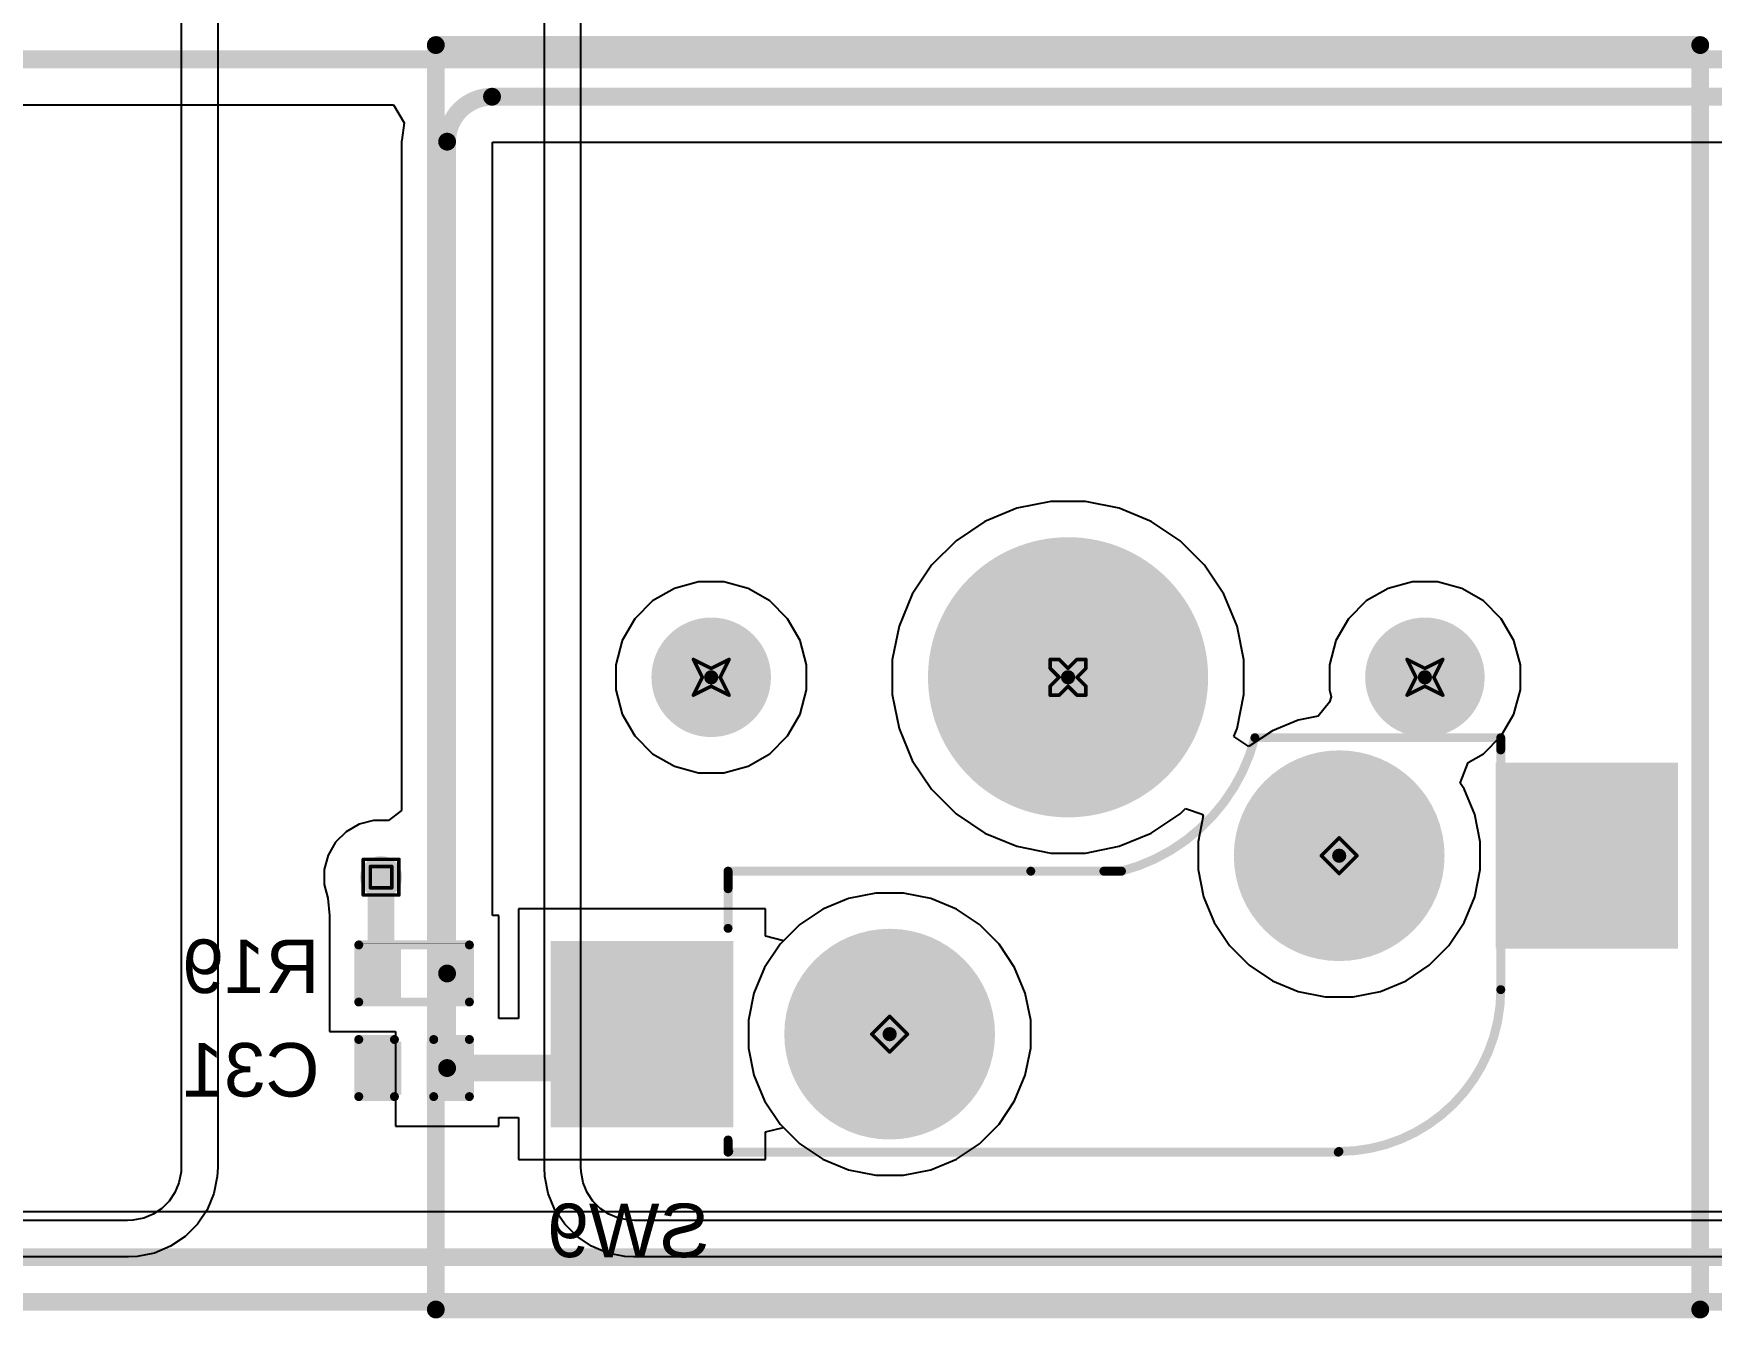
# Model space of a CAD drawing. Header units: inches. Extents: x 0 to 386, y 0 to 148.
# Drawn here: x 84.36 to 108.24, y 31.51 to 49.8 of the extents above; entities that cross this region are included whole.
import ezdxf

# ---------------------------------------------------------------- set-up
doc = ezdxf.new("R2010")
doc.units = ezdxf.units.IN
for name, color, linetype in [('Bottom Layer', 5, 'Continuous'), ('Bottom Overlay', 54, 'Continuous'), ('Bottom Paste', 16, 'Continuous'), ('Bottom Solder', 6, 'Continuous'), ('Drill Drawing', 1, 'Continuous'), ('Pad Holes', 156, 'Continuous'), ('Top Layer', 1, 'Continuous'), ('Top Overlay', 2, 'Continuous'), ('Top Solder', 216, 'Continuous'), ('Via Holes', 16, 'Continuous')]:
    doc.layers.add(name, color=color, linetype=linetype)
doc.styles.add('Arial', font='', dxfattribs={"height": 0.2})
doc.styles.get('Arial').set_extended_font_data('Arial')

# ---------------------------------------------------------------- blocks, each defined once
blk = doc.blocks.new('CPG151101S11_16_B_20')
at = {"layer": 'Bottom Layer'}
for points in [[(5.4750081, 3.8150038), (7.975003099999999, 3.8150038), (7.975003099999999, 1.2649962), (5.4750081, 1.2649962)], [(-7.975003099999999, 1.2750038), (-5.4750081, 1.2750038), (-5.4750081, -1.2750038), (-7.975003099999999, -1.2750038)]]:
    blk.add_hatch(color=5, dxfattribs=at).paths.add_polyline_path(points)
at = {"layer": 'Bottom Paste'}
for points in [[(5.4750081, 3.8150038), (7.975003099999999, 3.8150038), (7.975003099999999, 1.2649962), (5.4750081, 1.2649962)], [(-7.975003099999999, 1.2750038), (-5.4750081, 1.2750038), (-5.4750081, -1.2750038), (-7.975003099999999, -1.2750038)]]:
    blk.add_hatch(color=16, dxfattribs=at).paths.add_polyline_path(points)
at = {"layer": 'Bottom Solder'}
for points in [[(5.4249955, 3.8650164), (8.025015699999999, 3.8650164), (8.025015699999999, 1.2149836), (5.4249955, 1.2149836)], [(-8.025015699999999, 1.3250164), (-5.4249955, 1.3250164), (-5.4249955, -1.3250164), (-8.025015699999999, -1.3250164)]]:
    blk.add_hatch(color=6, dxfattribs=at).paths.add_polyline_path(points)
h = blk.add_hatch(color=6, dxfattribs=at)
edge = h.paths.add_edge_path()
edge.add_arc((3.199892, 2.54), 0.1016, 0, 360)
h = blk.add_hatch(color=6, dxfattribs=at)
edge = h.paths.add_edge_path()
edge.add_arc((-3.199892, 0), 0.1016, 0, 360)
h = blk.add_hatch(color=6, dxfattribs=at)
edge = h.paths.add_edge_path()
edge.add_arc((-4.420108, -2.54), 0.1016, 0, 360)
h = blk.add_hatch(color=6, dxfattribs=at)
edge = h.paths.add_edge_path()
edge.add_arc((0.6598919999999999, -2.54), 0.1016, 0, 360)
h = blk.add_hatch(color=6, dxfattribs=at)
edge = h.paths.add_edge_path()
edge.add_arc((5.739891999999999, -2.54), 0.1016, 0, 360)
at = {"layer": 'Pad Holes'}
h = blk.add_hatch(color=7, dxfattribs=at)
edge = h.paths.add_edge_path()
edge.add_arc((3.199892, 2.54), 1.499997, 0, 360)
h = blk.add_hatch(color=7, dxfattribs=at)
edge = h.paths.add_edge_path()
edge.add_arc((-3.199892, 0), 1.499997, 0, 360)
h = blk.add_hatch(color=7, dxfattribs=at)
edge = h.paths.add_edge_path()
edge.add_arc((0.6598919999999999, -2.54), 1.9939, 0, 360)
h = blk.add_hatch(color=7, dxfattribs=at)
edge = h.paths.add_edge_path()
edge.add_arc((-4.420108, -2.54), 0.8509, 0, 360)
h = blk.add_hatch(color=7, dxfattribs=at)
edge = h.paths.add_edge_path()
edge.add_arc((5.739891999999999, -2.54), 0.8509, 0, 360)
at = {"layer": 'Top Solder'}
h = blk.add_hatch(color=216, dxfattribs=at)
edge = h.paths.add_edge_path()
edge.add_arc((3.199892, 2.54), 0.1016, 0, 360)
h = blk.add_hatch(color=216, dxfattribs=at)
edge = h.paths.add_edge_path()
edge.add_arc((-3.199892, 0), 0.1016, 0, 360)
h = blk.add_hatch(color=216, dxfattribs=at)
edge = h.paths.add_edge_path()
edge.add_arc((-4.420108, -2.54), 0.1016, 0, 360)
h = blk.add_hatch(color=216, dxfattribs=at)
edge = h.paths.add_edge_path()
edge.add_arc((0.6598919999999999, -2.54), 0.1016, 0, 360)
h = blk.add_hatch(color=216, dxfattribs=at)
edge = h.paths.add_edge_path()
edge.add_arc((5.739891999999999, -2.54), 0.1016, 0, 360)
at = {"layer": 'Bottom Overlay', "const_width": 0.127}
for points in [[(-5.499989, 1.9063716, -0.4142135623730951), (-3.1963614, 4.209999199999999)], [(5.499989, 4.2200068, -0.4142135623730951), (5.4899814, 4.209999199999999)], [(-1.99999854, -1.67998394, -0.2716855530014931), (-0.09999726, 0.22001734)]]:
    blk.add_lwpolyline(points, format="xyb", dxfattribs=at)
at = {"layer": 'Bottom Overlay', "const_width": 0.0635}
for points in [[(-3.2281114, 4.209999199999999, 1), (-3.1646114, 4.209999199999999, 1)], [(-3.2181038, 4.2200068, 1), (-3.1546038, 4.2200068, 1)], [(5.4582314, 4.209999199999999, 1), (5.521731399999999, 4.209999199999999, 1)], [(5.468239, 4.2200068, 1), (5.531739, 4.2200068, 1)], [(5.468239, 4.2200068, 1), (5.531739, 4.2200068, 1)], [(5.468239, 4.2200068, 1), (5.531739, 4.2200068, 1)], [(5.468239, 4.046143799999999, 1), (5.531739, 4.046143799999999, 1)], [(-5.531739, 1.9063716, 1), (-5.468239, 1.9063716, 1)], [(-5.531739, 1.9063716, 1), (-5.468239, 1.9063716, 1)], [(5.468239, 1.0338562, 1), (5.531739, 1.0338562, 1)], [(5.468239, 0.4700016, 1), (5.531739, 0.4700016, 1)], [(5.468239, 0.4700016, 1), (5.531739, 0.4700016, 1)], [(5.4682644, 0.4699508, 1), (5.5317644, 0.4699508, 1)], [(5.4682644, 0.4699508, 1), (5.5317644, 0.4699508, 1)], [(-0.1317498, 0.2200148, 1), (-0.0682498, 0.2200148, 1)], [(-0.13174726, 0.22001734, 1), (-0.06824726, 0.22001734, 1)], [(0.1182624, 0.2200148, 1), (0.1817624, 0.2200148, 1)], [(0.1182624, 0.2200148, 1), (0.1817624, 0.2200148, 1)], [(1.1582654, 0.2200148, 1), (1.2217654, 0.2200148, 1)], [(1.1582654, 0.2200148, 1), (1.2217654, 0.2200148, 1)], [(5.4682644, 0.2200148, 1), (5.5317644, 0.2200148, 1)], [(5.4682644, 0.2200148, 1), (5.5317644, 0.2200148, 1)], [(-5.531739, -1.5061438, 1), (-5.468239, -1.5061438, 1)], [(-5.531739, -1.5061438, 1), (-5.468239, -1.5061438, 1)], [(-5.531739, -1.6799814, 1), (-5.468239, -1.6799814, 1)], [(-5.531739, -1.6799814, 1), (-5.468239, -1.6799814, 1)], [(-2.03174854, -1.67998394, 1), (-1.96824854, -1.67998394, 1)], [(-2.031746, -1.6799814, 1), (-1.968246, -1.6799814, 1)]]:
    blk.add_lwpolyline(points, format="xyb", close=True, dxfattribs=at)
at = {"layer": 'Bottom Overlay', "const_width": 0.127}
for points in [[(5.499989, 4.2200068), (-3.1863538, 4.2200068)], [(5.499989, 4.2200068), (5.499989, 4.046143799999999)], [(-5.499989, 1.9063716), (-5.499989, -1.5061438)], [(5.499989, 1.0338562), (5.499989, 0.4700016)], [(5.5000144, 0.4699508), (5.499989, 0.4700016)], [(5.5000144, 0.4699508), (5.5000144, 0.2200148)], [(0.1500124, 0.2200148), (-0.0999998, 0.2200148)], [(1.1900154, 0.2200148), (0.1500124, 0.2200148)], [(5.5000144, 0.2200148), (1.1900154, 0.2200148)], [(-5.499989, -1.5061438), (-5.499989, -1.6799814)], [(-1.999996, -1.6799814), (-5.499989, -1.6799814)]]:
    blk.add_lwpolyline(points, dxfattribs=at)
blk = doc.blocks.new('R___0402_B_54')
at = {"layer": 'Bottom Layer'}
for points in [[(-0.2412999999999999, 0.3174999999999999), (-0.2413000000000001, -0.3175), (-0.6985, -0.3174999999999999), (-0.6985, 0.3175)], [(0.6985, 0.3174999999999999), (0.6985, -0.3175), (0.2412999999999999, -0.3174999999999999), (0.2413000000000001, 0.3175)]]:
    blk.add_hatch(color=5, dxfattribs=at).paths.add_polyline_path(points)
at = {"layer": 'Bottom Paste'}
for points in [[(-0.2412999999999999, 0.3174999999999999), (-0.2413000000000001, -0.3175), (-0.6985, -0.3174999999999999), (-0.6985, 0.3175)], [(0.6985, 0.3174999999999999), (0.6985, -0.3175), (0.2412999999999999, -0.3174999999999999), (0.2413000000000001, 0.3175)]]:
    blk.add_hatch(color=16, dxfattribs=at).paths.add_polyline_path(points)
at = {"layer": 'Bottom Solder'}
for points in [[(-0.1862988399999999, 0.3725011599999999), (-0.18629884, -0.3725011600000001), (-0.75350116, -0.3725011599999999), (-0.75350116, 0.3725011600000001)], [(0.75350116, 0.3725011599999999), (0.75350116, -0.3725011600000001), (0.1862988399999999, -0.3725011599999999), (0.18629884, 0.3725011600000001)]]:
    blk.add_hatch(color=6, dxfattribs=at).paths.add_polyline_path(points)
at = {"layer": 'Bottom Overlay'}
for points, const_width in [([(-0.7874, 0.4064), (0.7874, 0.4064)], 0.127), ([(-0.7874, -0.4064), (-0.7874, 0.4064)], 0.127), ([(-0.8128, 0.4318), (0.8128, 0.4318)], 0.0032258), ([(0.7874, -0.4064), (0.7874, 0.4064)], 0.127), ([(-0.7874, -0.4064), (0.7874, -0.4064)], 0.127)]:
    blk.add_lwpolyline(points, dxfattribs=dict(at, const_width=const_width))
for points, const_width in [([(-0.8191499999999999, 0.4064, 1), (-0.7556499999999999, 0.4064, 1)], 0.0635), ([(-0.8191499999999999, 0.4064, 1), (-0.7556499999999999, 0.4064, 1)], 0.0635), ([(-0.81360518, 0.4318, 1), (-0.8119948199999999, 0.4318, 1)], 0.0016129), ([(0.7556499999999999, 0.4064, 1), (0.8191499999999999, 0.4064, 1)], 0.0635), ([(0.7556499999999999, 0.4064, 1), (0.8191499999999999, 0.4064, 1)], 0.0635), ([(0.8119948199999999, 0.4318, 1), (0.81360518, 0.4318, 1)], 0.0016129), ([(-0.8191499999999999, -0.4064, 1), (-0.7556499999999999, -0.4064, 1)], 0.0635), ([(-0.8191499999999999, -0.4064, 1), (-0.7556499999999999, -0.4064, 1)], 0.0635), ([(0.7556499999999999, -0.4064, 1), (0.8191499999999999, -0.4064, 1)], 0.0635), ([(0.7556499999999999, -0.4064, 1), (0.8191499999999999, -0.4064, 1)], 0.0635)]:
    blk.add_lwpolyline(points, format="xyb", close=True, dxfattribs=dict(at, const_width=const_width))
blk = doc.blocks.new('____0402_B_95')
at = {"layer": 'Bottom Layer'}
for points in [[(-0.2412999999999999, 0.3174999999999999), (-0.2413000000000001, -0.3175), (-0.6985, -0.3174999999999999), (-0.6985, 0.3175)], [(0.6985, 0.3174999999999999), (0.6985, -0.3175), (0.2412999999999999, -0.3174999999999999), (0.2413000000000001, 0.3175)]]:
    blk.add_hatch(color=5, dxfattribs=at).paths.add_polyline_path(points)
at = {"layer": 'Bottom Paste'}
for points in [[(-0.2412999999999999, 0.3174999999999999), (-0.2413000000000001, -0.3175), (-0.6985, -0.3174999999999999), (-0.6985, 0.3175)], [(0.6985, 0.3174999999999999), (0.6985, -0.3175), (0.2412999999999999, -0.3174999999999999), (0.2413000000000001, 0.3175)]]:
    blk.add_hatch(color=16, dxfattribs=at).paths.add_polyline_path(points)
at = {"layer": 'Bottom Solder'}
for points in [[(-0.1813001199999999, 0.3774998799999999), (-0.1813001200000001, -0.3774998800000001), (-0.7584998799999999, -0.3774998799999999), (-0.7584998799999999, 0.3774998800000001)], [(0.7584998799999999, 0.3774998799999999), (0.7584998799999999, -0.3774998800000001), (0.1813001199999999, -0.3774998799999999), (0.1813001200000001, 0.3774998800000001)]]:
    blk.add_hatch(color=6, dxfattribs=at).paths.add_polyline_path(points)
at = {"layer": 'Bottom Overlay', "const_width": 0.127}
for points in [[(-0.7874, 0.4064), (-0.2794, 0.4064)], [(-0.7874, -0.4064), (-0.7874, 0.4064)], [(0.2794, 0.4064), (0.7874, 0.4064)], [(0.7874, -0.4064), (0.7874, 0.4064)], [(-0.7874, -0.4064), (-0.2794, -0.4064)], [(0.2794, -0.4064), (0.7874, -0.4064)]]:
    blk.add_lwpolyline(points, dxfattribs=at)
at = {"layer": 'Bottom Overlay', "const_width": 0.0635}
for points in [[(-0.8191499999999999, 0.4064, 1), (-0.7556499999999999, 0.4064, 1)], [(-0.8191499999999999, 0.4064, 1), (-0.7556499999999999, 0.4064, 1)], [(-0.31115, 0.4064, 1), (-0.24765, 0.4064, 1)], [(0.24765, 0.4064, 1), (0.31115, 0.4064, 1)], [(0.7556499999999999, 0.4064, 1), (0.8191499999999999, 0.4064, 1)], [(0.7556499999999999, 0.4064, 1), (0.8191499999999999, 0.4064, 1)], [(-0.8191499999999999, -0.4064, 1), (-0.7556499999999999, -0.4064, 1)], [(-0.8191499999999999, -0.4064, 1), (-0.7556499999999999, -0.4064, 1)], [(-0.31115, -0.4064, 1), (-0.24765, -0.4064, 1)], [(0.24765, -0.4064, 1), (0.31115, -0.4064, 1)], [(0.7556499999999999, -0.4064, 1), (0.8191499999999999, -0.4064, 1)], [(0.7556499999999999, -0.4064, 1), (0.8191499999999999, -0.4064, 1)]]:
    blk.add_lwpolyline(points, format="xyb", close=True, dxfattribs=at)

msp = doc.modelspace()

# ---------------------------------------------------------------- hatches: boundary and pattern name
at = {"layer": 'Bottom Layer'}
h = msp.add_hatch(color=5, dxfattribs=at)
edge = h.paths.add_edge_path()
edge.add_arc((89.305384, 37.79519492), 0.2999994, 0, 360)
at = {"layer": 'Top Layer'}
h = msp.add_hatch(color=1, dxfattribs=at)
edge = h.paths.add_edge_path()
edge.add_arc((89.305384, 37.79519492), 0.2999994, 0, 360)
at = {"layer": 'Via Holes'}
h = msp.add_hatch(color=7, dxfattribs=at)
edge = h.paths.add_edge_path()
edge.add_arc((89.305384, 37.79519492), 0.1499997, 0, 360)

# ---------------------------------------------------------------- linework, layer by layer
at = {"layer": 'Bottom Layer'}
for p, q in [((63.08899751999999, 48.78856638), (89.482295, 48.78856638)), ((89.482295, 48.78856638), (89.63470008, 48.53456384)), ((89.63470008, 48.53456384), (89.60201028, 48.28626106)), ((89.60201028, 48.28626106), (89.59774307999999, 48.26481076)), ((89.59774307999999, 48.26481076), (89.59774307999999, 38.74590676)), ((90.89262491999999, 37.24909492), (90.89262491999999, 48.25706884)), ((90.89262491999999, 48.25706884), (110.30215684, 48.25706884)), ((98.35511444, 43.04575338), (97.89979911999998, 42.85715584)), ((98.83847644, 43.14189999999999), (98.35511444, 43.04575338)), ((99.33130756, 43.14189999999999), (98.83847644, 43.14189999999999)), ((99.81466956, 43.04575338), (99.33130756, 43.14189999999999)), ((100.26998488, 42.85715584), (99.81466956, 43.04575338)), ((97.89979911999998, 42.85715584), (97.49002346, 42.58335146)), ((100.67976054, 42.58335146), (100.26998488, 42.85715584)), ((97.49002346, 42.58335146), (97.14154054, 42.23486854)), ((101.02824346, 42.23486854), (100.67976054, 42.58335146)), ((97.14154054, 42.23486854), (96.86773615999999, 41.82509287999999)), ((101.30204784, 41.82509287999999), (101.02824346, 42.23486854)), ((93.48037692, 41.9062916), (93.17050961999999, 41.72738924)), ((93.82598963999999, 41.9989), (93.48037692, 41.9062916)), ((94.18379436, 41.9989), (93.82598963999999, 41.9989)), ((94.52940708, 41.9062916), (94.18379436, 41.9989)), ((94.83927437999999, 41.72738924), (94.52940708, 41.9062916)), ((96.86773615999999, 41.82509287999999), (96.67913862, 41.36977756)), ((101.49064538, 41.36977756), (101.30204784, 41.82509287999999)), ((103.64037692, 41.9062916), (103.33050962, 41.72738924)), ((103.98598964, 41.9989), (103.64037692, 41.9062916)), ((104.34379436, 41.9989), (103.98598964, 41.9989)), ((104.68940708, 41.9062916), (104.34379436, 41.9989)), ((104.99927438, 41.72738924), (104.68940708, 41.9062916)), ((93.17050961999999, 41.72738924), (92.91750275999999, 41.47438237999999)), ((95.09228123999999, 41.47438237999999), (94.83927437999999, 41.72738924)), ((103.33050962, 41.72738924), (103.07750276, 41.47438237999999)), ((105.25228124, 41.47438237999999), (104.99927438, 41.72738924)), ((92.91750275999999, 41.47438237999999), (92.7386004, 41.16451508)), ((95.27118359999999, 41.16451508), (95.09228123999999, 41.47438237999999)), ((96.67913862, 41.36977756), (96.58299199999999, 40.88641556)), ((101.586792, 40.88641556), (101.49064538, 41.36977756)), ((103.07750276, 41.47438237999999), (102.8986004, 41.16451508)), ((105.4311836, 41.16451508), (105.25228124, 41.47438237999999)), ((92.7386004, 41.16451508), (92.64599199999999, 40.81890236)), ((95.36379199999999, 40.81890236), (95.27118359999999, 41.16451508)), ((102.8986004, 41.16451508), (102.805992, 40.81890236)), ((105.523792, 40.81890236), (105.4311836, 41.16451508)), ((96.58299199999999, 40.88641556), (96.58299199999999, 40.39358444)), ((101.586792, 40.39358444), (101.586792, 40.88641556)), ((92.64599199999999, 40.81890236), (92.64599199999999, 40.46109764)), ((95.36379199999999, 40.46109764), (95.36379199999999, 40.81890236)), ((102.805992, 40.81890236), (102.805992, 40.46109764)), ((105.523792, 40.46109764), (105.523792, 40.81890236)), ((92.64599199999999, 40.46109764), (92.7386004, 40.11548491999999)), ((95.27118359999999, 40.11548491999999), (95.36379199999999, 40.46109764)), ((96.58299199999999, 40.39358444), (96.67913862, 39.91022244)), ((101.49064538, 39.91022244), (101.586792, 40.39358444)), ((102.805992, 40.46109764), (102.83254516, 40.36199954)), ((105.4311836, 40.11548491999999), (105.523792, 40.46109764)), ((102.80713246, 40.2866225), (102.64317292, 40.08736204)), ((102.83254516, 40.36199954), (102.80713246, 40.2866225)), ((92.7386004, 40.11548491999999), (92.91750275999999, 39.80561762)), ((95.09228123999999, 39.80561762), (95.27118359999999, 40.11548491999999)), ((96.67913862, 39.91022244), (96.86773615999999, 39.45490712)), ((101.44446564, 39.79873676), (101.49064538, 39.91022244)), ((102.3589647, 40.03082926), (101.99353236, 39.87946304)), ((102.64317292, 40.08736204), (102.3589647, 40.03082926)), ((105.25228124, 39.80561762), (105.4311836, 40.11548491999999)), ((92.91750275999999, 39.80561762), (93.17050961999999, 39.55261075999999)), ((94.83927437999999, 39.55261075999999), (95.09228123999999, 39.80561762)), ((101.65979922, 39.65485846), (101.44446564, 39.79873676)), ((101.66465316, 39.6597124), (101.65979922, 39.65485846)), ((101.99353236, 39.87946304), (101.66465316, 39.6597124)), ((104.99927438, 39.55261075999999), (105.25228124, 39.80561762)), ((93.17050961999999, 39.55261075999999), (93.48037692, 39.3737084)), ((94.52940708, 39.3737084), (94.83927437999999, 39.55261075999999)), ((96.86773615999999, 39.45490712), (97.14154054, 39.04513145999999)), ((104.66859178, 39.1342753), (104.7793815, 39.42565648)), ((104.7793815, 39.42565648), (104.99927438, 39.55261075999999)), ((93.48037692, 39.3737084), (93.82598963999999, 39.2811)), ((93.82598963999999, 39.2811), (94.18379436, 39.2811)), ((94.18379436, 39.2811), (94.52940708, 39.3737084)), ((97.14154054, 39.04513145999999), (97.49002346, 38.69664854)), ((104.72413904, 39.05114364), (104.66859178, 39.1342753)), ((104.87550526, 38.6857113), (104.72413904, 39.05114364)), ((89.59774307999999, 38.74590676), (89.41175666, 38.60319431999999)), ((97.49002346, 38.69664854), (97.89979911999998, 38.42284416)), ((100.26998488, 38.42284416), (100.67976054, 38.69664854)), ((100.67976054, 38.69664854), (100.75713656, 38.77402455999999)), ((100.75713656, 38.77402455999999), (100.99449448, 38.68951368)), ((88.99350756, 38.54812966), (88.80926104, 38.44175446)), ((89.1990088, 38.60319431999999), (88.99350756, 38.54812966)), ((89.41175666, 38.60319431999999), (89.1990088, 38.60319431999999)), ((101.01032376, 38.66799988), (100.936679, 38.29776948)), ((100.99449448, 38.68951368), (101.01032376, 38.66799988)), ((104.952673, 38.29776948), (104.87550526, 38.6857113)), ((88.65882445999999, 38.29131787999999), (88.55244925999999, 38.10707136)), ((88.80926104, 38.44175446), (88.65882445999999, 38.29131787999999)), ((97.89979911999998, 38.42284416), (98.35511444, 38.23424661999999)), ((98.35511444, 38.23424661999999), (98.83847644, 38.1381)), ((99.33130756, 38.1381), (99.81466956, 38.23424661999999)), ((99.81466956, 38.23424661999999), (100.26998488, 38.42284416)), ((100.936679, 38.29776948), (100.936679, 37.90223052)), ((104.952673, 37.90223052), (104.952673, 38.29776948)), ((88.55244925999999, 38.10707136), (88.49738459999999, 37.90157012)), ((98.83847644, 38.1381), (99.33130756, 38.1381)), ((88.49738459999999, 37.90157012), (88.49738459999999, 37.68881972)), ((100.936679, 37.90223052), (101.01384674, 37.51428869999999)), ((104.87550526, 37.51428869999999), (104.952673, 37.90223052)), ((88.49738459999999, 37.68881972), (88.54930981999999, 37.49503042)), ((96.34712252, 37.567997), (95.95918069999999, 37.49082926)), ((96.74266148, 37.567997), (96.34712252, 37.567997)), ((97.13060329999999, 37.49082926), (96.74266148, 37.567997)), ((101.01384674, 37.51428869999999), (101.16521296, 37.14885636)), ((104.72413904, 37.14885636), (104.87550526, 37.51428869999999)), ((88.54930981999999, 37.49503042), (88.56878146, 37.24909492)), ((94.7777759, 37.3430038), (91.26178089999999, 37.3430038)), ((91.26178089999999, 37.3430038), (91.26178089999999, 35.78192233999999)), ((94.7777759, 36.9525169), (94.7777759, 37.3430038)), ((95.59374835999999, 37.33946304), (95.26486915999999, 37.1197124)), ((95.95918069999999, 37.49082926), (95.59374835999999, 37.33946304)), ((97.49603563999999, 37.33946304), (97.13060329999999, 37.49082926)), ((97.82491484, 37.1197124), (97.49603563999999, 37.33946304)), ((88.56878146, 37.24909492), (88.56877892, 37.24909238)), ((88.56877892, 37.24909238), (88.568784, 37.24908984)), ((88.568784, 37.24908984), (88.568784, 35.59809492)), ((90.98178399999999, 37.24909492), (90.89262491999999, 37.24909492)), ((90.98178399999999, 35.78192233999999), (90.98178399999999, 37.24909492)), ((95.26486915999999, 37.1197124), (95.0317759, 36.88661914)), ((98.10460439999999, 36.84002284), (97.82491484, 37.1197124)), ((101.16521296, 37.14885636), (101.3849636, 36.81997716)), ((104.5043884, 36.81997716), (104.72413904, 37.14885636)), ((95.0317759, 36.88661914), (94.7777759, 36.9525169)), ((98.32435504, 36.51114363999999), (98.10460439999999, 36.84002284)), ((101.3849636, 36.81997716), (101.66465316, 36.5402876)), ((104.22469884, 36.5402876), (104.5043884, 36.81997716)), ((98.47572126, 36.14571129999999), (98.32435504, 36.51114363999999)), ((101.66465316, 36.5402876), (101.99353236, 36.32053696)), ((101.99353236, 36.32053696), (102.3589647, 36.16917074)), ((103.5303873, 36.16917074), (103.89581964, 36.32053696)), ((103.89581964, 36.32053696), (104.22469884, 36.5402876)), ((98.552889, 35.75776948), (98.47572126, 36.14571129999999)), ((102.3589647, 36.16917074), (102.74690652, 36.092003)), ((102.74690652, 36.092003), (103.14244548, 36.092003)), ((103.14244548, 36.092003), (103.5303873, 36.16917074)), ((88.568784, 35.59809492), (89.508584, 35.59809492)), ((89.508584, 35.59809492), (89.508584, 34.25189492)), ((91.26178089999999, 35.78192233999999), (90.98178399999999, 35.78192233999999)), ((98.552889, 35.36223052), (98.552889, 35.75776948)), ((98.47572126, 34.9742887), (98.552889, 35.36223052)), ((98.32435504, 34.60885636), (98.47572126, 34.9742887)), ((98.10460439999999, 34.27997715999999), (98.32435504, 34.60885636)), ((89.508584, 34.25189492), (90.98178399999999, 34.25189492)), ((90.98178399999999, 34.25189492), (90.98178399999999, 34.3728675)), ((90.98178399999999, 34.3728675), (91.26178089999999, 34.3728675)), ((91.26178089999999, 34.3728675), (91.26178089999999, 33.7769962)), ((94.7777759, 34.1674831), (95.0317759, 34.23338086)), ((94.7777759, 33.7769962), (94.7777759, 34.1674831)), ((95.0317759, 34.23338086), (95.26486915999999, 34.0002876)), ((97.82491484, 34.0002876), (98.10460439999999, 34.27997715999999)), ((95.26486915999999, 34.0002876), (95.59374835999999, 33.78053696)), ((97.49603563999999, 33.78053696), (97.82491484, 34.0002876)), ((91.26178089999999, 33.7769962), (94.7777759, 33.7769962)), ((95.59374835999999, 33.78053696), (95.95918069999999, 33.62917074)), ((97.13060329999999, 33.62917074), (97.49603563999999, 33.78053696)), ((95.95918069999999, 33.62917074), (96.34712252, 33.552003)), ((96.34712252, 33.552003), (96.74266148, 33.552003)), ((96.74266148, 33.552003), (97.13060329999999, 33.62917074)), ((112.50955908, 33.03244092), (22.987, 33.03244092))]:
    msp.add_line(p, q, dxfattribs=at)
for points, const_width in [([(63.0758073, 49.4360073), (110.06348066, 49.4360073)], 0.254), ([(90.884883, 48.90450976), (110.30215684, 48.90450976)], 0.254), ([(90.245184, 36.42359492), (90.245184, 48.26481076)], 0.254), ([(89.305384, 36.47638882), (89.305384, 37.79519492)], 0.3809999999999999), ([(90.245184, 35.07739492), (90.245184, 36.42359492)], 0.254), ([(90.245184, 35.07739492), (92.53717332, 35.07739492)], 0.3809999999999999), ([(22.987, 32.385), (112.58074512, 32.385)], 0.254), ([(43.18, 31.75), (113.18420848, 31.75)], 0.254)]:
    msp.add_lwpolyline(points, dxfattribs=dict(at, const_width=const_width))
at = {"layer": 'Bottom Layer', "const_width": 0.254}
msp.add_lwpolyline([(90.245184, 48.26481076, -0.4142135623730951), (90.884883, 48.90450976)], format="xyb", dxfattribs=at)
at = {"layer": 'Bottom Layer'}
for points, const_width in [([(90.821383, 48.90450976, 1), (90.94838299999999, 48.90450976, 1)], 0.127), ([(90.821383, 48.90450976, 1), (90.94838299999999, 48.90450976, 1)], 0.127), ([(90.181684, 48.26481076, 1), (90.308684, 48.26481076, 1)], 0.127), ([(90.181684, 48.26481076, 1), (90.308684, 48.26481076, 1)], 0.127), ([(89.210134, 37.79519492, 1), (89.400634, 37.79519492, 1)], 0.1905), ([(89.210134, 36.47638882, 1), (89.400634, 36.47638882, 1)], 0.1905), ([(90.181684, 36.42359492, 1), (90.308684, 36.42359492, 1)], 0.127), ([(90.181684, 36.42359492, 1), (90.308684, 36.42359492, 1)], 0.127), ([(90.14993399999999, 35.07739492, 1), (90.34043399999999, 35.07739492, 1)], 0.1905), ([(90.181684, 35.07739492, 1), (90.308684, 35.07739492, 1)], 0.127), ([(92.44192331999999, 35.07739492, 1), (92.63242332, 35.07739492, 1)], 0.1905)]:
    msp.add_lwpolyline(points, format="xyb", close=True, dxfattribs=dict(at, const_width=const_width))
at = {"layer": 'Drill Drawing', "const_width": 0.0508}
for points in [[(93.750892, 40.894), (94.004892, 40.767)], [(93.750892, 40.894), (93.877892, 40.64)], [(94.004892, 40.767), (94.258892, 40.894)], [(94.131892, 40.64), (94.258892, 40.894)], [(98.83089199999999, 40.767), (98.83089199999999, 40.894)], [(98.83089199999999, 40.894), (98.957892, 40.894)], [(98.957892, 40.894), (99.084892, 40.767)], [(99.084892, 40.767), (99.21189199999999, 40.894)], [(99.21189199999999, 40.894), (99.33889199999999, 40.894)], [(99.33889199999999, 40.767), (99.33889199999999, 40.894)], [(103.910892, 40.894), (104.164892, 40.767)], [(103.910892, 40.894), (104.037892, 40.64)], [(104.164892, 40.767), (104.418892, 40.894)], [(104.291892, 40.64), (104.418892, 40.894)], [(93.750892, 40.386), (93.877892, 40.64)], [(94.131892, 40.64), (94.258892, 40.386)], [(98.83089199999999, 40.767), (98.957892, 40.64)], [(98.83089199999999, 40.513), (98.957892, 40.64)], [(99.21189199999999, 40.64), (99.33889199999999, 40.767)], [(99.21189199999999, 40.64), (99.33889199999999, 40.513)], [(103.910892, 40.386), (104.037892, 40.64)], [(104.291892, 40.64), (104.418892, 40.386)], [(93.750892, 40.386), (94.004892, 40.513)], [(94.004892, 40.513), (94.258892, 40.386)], [(98.83089199999999, 40.386), (98.83089199999999, 40.513)], [(98.83089199999999, 40.386), (98.957892, 40.386)], [(98.957892, 40.386), (99.084892, 40.513)], [(99.084892, 40.513), (99.21189199999999, 40.386)], [(99.21189199999999, 40.386), (99.33889199999999, 40.386)], [(99.33889199999999, 40.386), (99.33889199999999, 40.513)], [(103.910892, 40.386), (104.164892, 40.513)], [(104.164892, 40.513), (104.418892, 40.386)], [(102.690676, 38.09999999999999), (102.944676, 38.354)], [(102.944676, 38.354), (103.198676, 38.09999999999999)], [(89.051384, 38.04919492), (89.559384, 38.04919492)], [(89.051384, 37.54119492), (89.051384, 38.04919492)], [(89.559384, 37.54119492), (89.559384, 38.04919492)], [(102.690676, 38.09999999999999), (102.944676, 37.846)], [(102.944676, 37.846), (103.198676, 38.09999999999999)], [(89.15298399999999, 37.94759492), (89.45778399999999, 37.94759492)], [(89.15298399999999, 37.64279492), (89.15298399999999, 37.94759492)], [(89.45778399999999, 37.64279492), (89.45778399999999, 37.94759492)], [(89.051384, 37.54119492), (89.559384, 37.54119492)], [(89.15298399999999, 37.64279492), (89.45778399999999, 37.64279492)], [(96.29089199999999, 35.56), (96.54489199999999, 35.81399999999999)], [(96.54489199999999, 35.81399999999999), (96.798892, 35.56)], [(96.29089199999999, 35.56), (96.54489199999999, 35.306)], [(96.54489199999999, 35.306), (96.798892, 35.56)]]:
    msp.add_lwpolyline(points, dxfattribs=at)
at = {"layer": 'Drill Drawing', "const_width": 0.0254}
for points in [[(93.738192, 40.894, 1), (93.76359199999999, 40.894, 1)], [(93.738192, 40.894, 1), (93.76359199999999, 40.894, 1)], [(94.246192, 40.894, 1), (94.271592, 40.894, 1)], [(94.246192, 40.894, 1), (94.271592, 40.894, 1)], [(98.818192, 40.894, 1), (98.843592, 40.894, 1)], [(98.818192, 40.894, 1), (98.843592, 40.894, 1)], [(98.94519199999999, 40.894, 1), (98.970592, 40.894, 1)], [(98.94519199999999, 40.894, 1), (98.970592, 40.894, 1)], [(99.199192, 40.894, 1), (99.224592, 40.894, 1)], [(99.199192, 40.894, 1), (99.224592, 40.894, 1)], [(99.326192, 40.894, 1), (99.351592, 40.894, 1)], [(99.326192, 40.894, 1), (99.351592, 40.894, 1)], [(103.898192, 40.894, 1), (103.923592, 40.894, 1)], [(103.898192, 40.894, 1), (103.923592, 40.894, 1)], [(104.406192, 40.894, 1), (104.431592, 40.894, 1)], [(104.406192, 40.894, 1), (104.431592, 40.894, 1)], [(93.865192, 40.64, 1), (93.890592, 40.64, 1)], [(93.865192, 40.64, 1), (93.890592, 40.64, 1)], [(93.992192, 40.767, 1), (94.017592, 40.767, 1)], [(93.992192, 40.767, 1), (94.017592, 40.767, 1)], [(94.119192, 40.64, 1), (94.14459199999999, 40.64, 1)], [(94.119192, 40.64, 1), (94.14459199999999, 40.64, 1)], [(98.818192, 40.767, 1), (98.843592, 40.767, 1)], [(98.818192, 40.767, 1), (98.843592, 40.767, 1)], [(98.94519199999999, 40.64, 1), (98.970592, 40.64, 1)], [(98.94519199999999, 40.64, 1), (98.970592, 40.64, 1)], [(99.07219199999999, 40.767, 1), (99.09759199999999, 40.767, 1)], [(99.07219199999999, 40.767, 1), (99.09759199999999, 40.767, 1)], [(99.199192, 40.64, 1), (99.224592, 40.64, 1)], [(99.199192, 40.64, 1), (99.224592, 40.64, 1)], [(99.326192, 40.767, 1), (99.351592, 40.767, 1)], [(99.326192, 40.767, 1), (99.351592, 40.767, 1)], [(104.025192, 40.64, 1), (104.050592, 40.64, 1)], [(104.025192, 40.64, 1), (104.050592, 40.64, 1)], [(104.152192, 40.767, 1), (104.177592, 40.767, 1)], [(104.152192, 40.767, 1), (104.177592, 40.767, 1)], [(104.279192, 40.64, 1), (104.304592, 40.64, 1)], [(104.279192, 40.64, 1), (104.304592, 40.64, 1)], [(93.738192, 40.386, 1), (93.76359199999999, 40.386, 1)], [(93.738192, 40.386, 1), (93.76359199999999, 40.386, 1)], [(93.992192, 40.513, 1), (94.017592, 40.513, 1)], [(93.992192, 40.513, 1), (94.017592, 40.513, 1)], [(94.246192, 40.386, 1), (94.271592, 40.386, 1)], [(94.246192, 40.386, 1), (94.271592, 40.386, 1)], [(98.818192, 40.513, 1), (98.843592, 40.513, 1)], [(98.818192, 40.513, 1), (98.843592, 40.513, 1)], [(98.818192, 40.386, 1), (98.843592, 40.386, 1)], [(98.818192, 40.386, 1), (98.843592, 40.386, 1)], [(98.94519199999999, 40.386, 1), (98.970592, 40.386, 1)], [(98.94519199999999, 40.386, 1), (98.970592, 40.386, 1)], [(99.07219199999999, 40.513, 1), (99.09759199999999, 40.513, 1)], [(99.07219199999999, 40.513, 1), (99.09759199999999, 40.513, 1)], [(99.199192, 40.386, 1), (99.224592, 40.386, 1)], [(99.199192, 40.386, 1), (99.224592, 40.386, 1)], [(99.326192, 40.513, 1), (99.351592, 40.513, 1)], [(99.326192, 40.513, 1), (99.351592, 40.513, 1)], [(99.326192, 40.386, 1), (99.351592, 40.386, 1)], [(99.326192, 40.386, 1), (99.351592, 40.386, 1)], [(103.898192, 40.386, 1), (103.923592, 40.386, 1)], [(103.898192, 40.386, 1), (103.923592, 40.386, 1)], [(104.152192, 40.513, 1), (104.177592, 40.513, 1)], [(104.152192, 40.513, 1), (104.177592, 40.513, 1)], [(104.406192, 40.386, 1), (104.431592, 40.386, 1)], [(104.406192, 40.386, 1), (104.431592, 40.386, 1)], [(102.931976, 38.354, 1), (102.957376, 38.354, 1)], [(102.931976, 38.354, 1), (102.957376, 38.354, 1)], [(89.03868399999999, 38.04919492, 1), (89.064084, 38.04919492, 1)], [(89.03868399999999, 38.04919492, 1), (89.064084, 38.04919492, 1)], [(89.54668399999998, 38.04919492, 1), (89.572084, 38.04919492, 1)], [(89.54668399999998, 38.04919492, 1), (89.572084, 38.04919492, 1)], [(102.677976, 38.09999999999999, 1), (102.703376, 38.09999999999999, 1)], [(102.677976, 38.09999999999999, 1), (102.703376, 38.09999999999999, 1)], [(103.185976, 38.09999999999999, 1), (103.211376, 38.09999999999999, 1)], [(103.185976, 38.09999999999999, 1), (103.211376, 38.09999999999999, 1)], [(89.140284, 37.94759492, 1), (89.165684, 37.94759492, 1)], [(89.140284, 37.94759492, 1), (89.165684, 37.94759492, 1)], [(89.445084, 37.94759492, 1), (89.470484, 37.94759492, 1)], [(89.445084, 37.94759492, 1), (89.470484, 37.94759492, 1)], [(102.931976, 37.846, 1), (102.957376, 37.846, 1)], [(102.931976, 37.846, 1), (102.957376, 37.846, 1)], [(89.03868399999999, 37.54119492, 1), (89.064084, 37.54119492, 1)], [(89.03868399999999, 37.54119492, 1), (89.064084, 37.54119492, 1)], [(89.140284, 37.64279492, 1), (89.165684, 37.64279492, 1)], [(89.140284, 37.64279492, 1), (89.165684, 37.64279492, 1)], [(89.445084, 37.64279492, 1), (89.470484, 37.64279492, 1)], [(89.445084, 37.64279492, 1), (89.470484, 37.64279492, 1)], [(89.54668399999998, 37.54119492, 1), (89.572084, 37.54119492, 1)], [(89.54668399999998, 37.54119492, 1), (89.572084, 37.54119492, 1)], [(96.532192, 35.81399999999999, 1), (96.557592, 35.81399999999999, 1)], [(96.532192, 35.81399999999999, 1), (96.557592, 35.81399999999999, 1)], [(96.27819199999999, 35.56, 1), (96.303592, 35.56, 1)], [(96.27819199999999, 35.56, 1), (96.303592, 35.56, 1)], [(96.786192, 35.56, 1), (96.81159199999999, 35.56, 1)], [(96.786192, 35.56, 1), (96.81159199999999, 35.56, 1)], [(96.532192, 35.306, 1), (96.557592, 35.306, 1)], [(96.532192, 35.306, 1), (96.557592, 35.306, 1)]]:
    msp.add_lwpolyline(points, format="xyb", close=True, dxfattribs=at)
at = {"layer": 'Top Layer'}
for p, q in [((86.46183622, 58.08979491999999), (86.46183622, 33.67237867999999)), ((86.97978794, 58.08979491999999), (86.97978794, 33.65967868)), ((91.63098006, 33.65967868), (91.63097751999999, 58.08979491999999)), ((92.14893178, 33.67241678), (92.14892923999999, 58.08979491999999)), ((98.35511444, 43.04575338), (97.89979911999998, 42.85715584)), ((98.83847644, 43.14189999999999), (98.35511444, 43.04575338)), ((99.33130756, 43.14189999999999), (98.83847644, 43.14189999999999)), ((99.81466956, 43.04575338), (99.33130756, 43.14189999999999)), ((100.26998488, 42.85715584), (99.81466956, 43.04575338)), ((97.89979911999998, 42.85715584), (97.49002346, 42.58335146)), ((100.67976054, 42.58335146), (100.26998488, 42.85715584)), ((97.49002346, 42.58335146), (97.14154054, 42.23486854)), ((101.02824346, 42.23486854), (100.67976054, 42.58335146)), ((97.14154054, 42.23486854), (96.86773615999999, 41.82509287999999)), ((101.30204784, 41.82509287999999), (101.02824346, 42.23486854)), ((93.48037692, 41.9062916), (93.17050961999999, 41.72738924)), ((93.82598963999999, 41.9989), (93.48037692, 41.9062916)), ((94.18379436, 41.9989), (93.82598963999999, 41.9989)), ((94.52940708, 41.9062916), (94.18379436, 41.9989)), ((94.83927437999999, 41.72738924), (94.52940708, 41.9062916)), ((96.86773615999999, 41.82509287999999), (96.67913862, 41.36977756)), ((101.49064538, 41.36977756), (101.30204784, 41.82509287999999)), ((103.64037692, 41.9062916), (103.33050962, 41.72738924)), ((103.98598964, 41.9989), (103.64037692, 41.9062916)), ((104.34379436, 41.9989), (103.98598964, 41.9989)), ((104.68940708, 41.9062916), (104.34379436, 41.9989)), ((104.99927438, 41.72738924), (104.68940708, 41.9062916)), ((93.17050961999999, 41.72738924), (92.91750275999999, 41.47438237999999)), ((95.09228123999999, 41.47438237999999), (94.83927437999999, 41.72738924)), ((103.33050962, 41.72738924), (103.07750276, 41.47438237999999)), ((105.25228124, 41.47438237999999), (104.99927438, 41.72738924)), ((92.91750275999999, 41.47438237999999), (92.7386004, 41.16451508)), ((95.27118359999999, 41.16451508), (95.09228123999999, 41.47438237999999)), ((96.67913862, 41.36977756), (96.58299199999999, 40.88641556)), ((101.586792, 40.88641556), (101.49064538, 41.36977756)), ((103.07750276, 41.47438237999999), (102.8986004, 41.16451508)), ((105.4311836, 41.16451508), (105.25228124, 41.47438237999999)), ((92.7386004, 41.16451508), (92.64599199999999, 40.81890236)), ((95.36379199999999, 40.81890236), (95.27118359999999, 41.16451508)), ((102.8986004, 41.16451508), (102.805992, 40.81890236)), ((105.523792, 40.81890236), (105.4311836, 41.16451508)), ((96.58299199999999, 40.88641556), (96.58299199999999, 40.39358444)), ((101.586792, 40.39358444), (101.586792, 40.88641556)), ((92.64599199999999, 40.81890236), (92.64599199999999, 40.46109764)), ((95.36379199999999, 40.46109764), (95.36379199999999, 40.81890236)), ((102.805992, 40.81890236), (102.805992, 40.46109764)), ((105.523792, 40.46109764), (105.523792, 40.81890236)), ((92.64599199999999, 40.46109764), (92.7386004, 40.11548491999999)), ((95.27118359999999, 40.11548491999999), (95.36379199999999, 40.46109764)), ((96.58299199999999, 40.39358444), (96.67913862, 39.91022244)), ((101.49064538, 39.91022244), (101.586792, 40.39358444)), ((102.805992, 40.46109764), (102.83254516, 40.36199954)), ((105.4311836, 40.11548491999999), (105.523792, 40.46109764)), ((102.80713246, 40.2866225), (102.64317292, 40.08736204)), ((102.83254516, 40.36199954), (102.80713246, 40.2866225)), ((92.7386004, 40.11548491999999), (92.91750275999999, 39.80561762)), ((95.09228123999999, 39.80561762), (95.27118359999999, 40.11548491999999)), ((96.67913862, 39.91022244), (96.86773615999999, 39.45490712)), ((101.44446564, 39.79873676), (101.49064538, 39.91022244)), ((102.3589647, 40.03082926), (101.99353236, 39.87946304)), ((102.64317292, 40.08736204), (102.3589647, 40.03082926)), ((105.25228124, 39.80561762), (105.4311836, 40.11548491999999)), ((92.91750275999999, 39.80561762), (93.17050961999999, 39.55261075999999)), ((94.83927437999999, 39.55261075999999), (95.09228123999999, 39.80561762)), ((101.65979922, 39.65485846), (101.44446564, 39.79873676)), ((101.66465316, 39.6597124), (101.65979922, 39.65485846)), ((101.99353236, 39.87946304), (101.66465316, 39.6597124)), ((104.99927438, 39.55261075999999), (105.25228124, 39.80561762)), ((93.17050961999999, 39.55261075999999), (93.48037692, 39.3737084)), ((94.52940708, 39.3737084), (94.83927437999999, 39.55261075999999)), ((96.86773615999999, 39.45490712), (97.14154054, 39.04513145999999)), ((104.66859178, 39.1342753), (104.7793815, 39.42565648)), ((104.7793815, 39.42565648), (104.99927438, 39.55261075999999)), ((93.48037692, 39.3737084), (93.82598963999999, 39.2811)), ((93.82598963999999, 39.2811), (94.18379436, 39.2811)), ((94.18379436, 39.2811), (94.52940708, 39.3737084)), ((97.14154054, 39.04513145999999), (97.49002346, 38.69664854)), ((104.72413904, 39.05114364), (104.66859178, 39.1342753)), ((104.87550526, 38.6857113), (104.72413904, 39.05114364)), ((97.49002346, 38.69664854), (97.89979911999998, 38.42284416)), ((100.26998488, 38.42284416), (100.67976054, 38.69664854)), ((100.67976054, 38.69664854), (100.75713656, 38.77402455999999)), ((100.75713656, 38.77402455999999), (100.99449448, 38.68951368)), ((101.01032376, 38.66799988), (100.936679, 38.29776948)), ((100.99449448, 38.68951368), (101.01032376, 38.66799988)), ((104.952673, 38.29776948), (104.87550526, 38.6857113)), ((97.89979911999998, 38.42284416), (98.35511444, 38.23424661999999)), ((98.35511444, 38.23424661999999), (98.83847644, 38.1381)), ((99.33130756, 38.1381), (99.81466956, 38.23424661999999)), ((99.81466956, 38.23424661999999), (100.26998488, 38.42284416)), ((100.936679, 38.29776948), (100.936679, 37.90223052)), ((104.952673, 37.90223052), (104.952673, 38.29776948)), ((98.83847644, 38.1381), (99.33130756, 38.1381)), ((100.936679, 37.90223052), (101.01384674, 37.51428869999999)), ((104.87550526, 37.51428869999999), (104.952673, 37.90223052)), ((96.34712252, 37.567997), (95.95918069999999, 37.49082926)), ((96.74266148, 37.567997), (96.34712252, 37.567997)), ((97.13060329999999, 37.49082926), (96.74266148, 37.567997)), ((101.01384674, 37.51428869999999), (101.16521296, 37.14885636)), ((104.72413904, 37.14885636), (104.87550526, 37.51428869999999)), ((95.59374835999999, 37.33946304), (95.26486915999999, 37.1197124)), ((95.95918069999999, 37.49082926), (95.59374835999999, 37.33946304)), ((97.49603563999999, 37.33946304), (97.13060329999999, 37.49082926)), ((97.82491484, 37.1197124), (97.49603563999999, 37.33946304)), ((95.26486915999999, 37.1197124), (94.9851796, 36.84002284)), ((98.10460439999999, 36.84002284), (97.82491484, 37.1197124)), ((101.16521296, 37.14885636), (101.3849636, 36.81997716)), ((104.5043884, 36.81997716), (104.72413904, 37.14885636)), ((94.9851796, 36.84002284), (94.76542896, 36.51114363999999)), ((98.32435504, 36.51114363999999), (98.10460439999999, 36.84002284)), ((101.3849636, 36.81997716), (101.66465316, 36.5402876)), ((104.22469884, 36.5402876), (104.5043884, 36.81997716)), ((94.76542896, 36.51114363999999), (94.61406274, 36.14571129999999)), ((98.47572126, 36.14571129999999), (98.32435504, 36.51114363999999)), ((101.66465316, 36.5402876), (101.99353236, 36.32053696)), ((101.99353236, 36.32053696), (102.3589647, 36.16917074)), ((103.5303873, 36.16917074), (103.89581964, 36.32053696)), ((103.89581964, 36.32053696), (104.22469884, 36.5402876)), ((94.61406274, 36.14571129999999), (94.536895, 35.75776948)), ((98.552889, 35.75776948), (98.47572126, 36.14571129999999)), ((102.3589647, 36.16917074), (102.74690652, 36.092003)), ((102.74690652, 36.092003), (103.14244548, 36.092003)), ((103.14244548, 36.092003), (103.5303873, 36.16917074)), ((94.536895, 35.75776948), (94.536895, 35.36223052)), ((98.552889, 35.36223052), (98.552889, 35.75776948)), ((94.536895, 35.36223052), (94.61406274, 34.9742887)), ((98.47572126, 34.9742887), (98.552889, 35.36223052)), ((94.61406274, 34.9742887), (94.76542896, 34.60885636)), ((98.32435504, 34.60885636), (98.47572126, 34.9742887)), ((94.76542896, 34.60885636), (94.9851796, 34.27997715999999)), ((98.10460439999999, 34.27997715999999), (98.32435504, 34.60885636)), ((94.9851796, 34.27997715999999), (95.26486915999999, 34.0002876)), ((97.82491484, 34.0002876), (98.10460439999999, 34.27997715999999)), ((95.26486915999999, 34.0002876), (95.59374835999999, 33.78053696)), ((97.49603563999999, 33.78053696), (97.82491484, 34.0002876)), ((95.59374835999999, 33.78053696), (95.95918069999999, 33.62917074)), ((97.13060329999999, 33.62917074), (97.49603563999999, 33.78053696)), ((86.42705346, 33.44209466), (86.37082801999999, 33.30635452)), ((86.45821925999999, 33.59877964), (86.42705346, 33.44209466)), ((86.46183622, 33.67237867999999), (86.45821925999999, 33.59877964)), ((86.97367161999999, 33.53519582), (86.92510174, 33.291018)), ((86.97978794, 33.65967868), (86.97367161999999, 33.53519582)), ((91.63709383999999, 33.53519582), (91.63098006, 33.65967868)), ((91.63098006, 33.65967868), (91.63098006, 33.65967868)), ((91.68566372, 33.29101546), (91.63709383999999, 33.53519582)), ((92.15254873999999, 33.59876186), (92.14893178, 33.67241678)), ((92.183712, 33.44209212), (92.15254873999999, 33.59876186)), ((92.23993998, 33.3063469), (92.183712, 33.44209212)), ((95.95918069999999, 33.62917074), (96.34712252, 33.552003)), ((96.34712252, 33.552003), (96.74266148, 33.552003)), ((96.74266148, 33.552003), (97.13060329999999, 33.62917074)), ((86.37082801999999, 33.30635452), (86.28919241999999, 33.18417797999999)), ((86.92510174, 33.291018), (86.82982634, 33.06100576)), ((91.78093912, 33.06100322), (91.68566372, 33.29101546)), ((92.32157049999999, 33.18417797999999), (92.23993998, 33.3063469)), ((86.06311971999999, 32.99864368), (85.92737704, 32.9424157)), ((86.18528864, 33.0802742), (86.06311971999999, 32.99864368)), ((86.28919241999999, 33.18417797999999), (86.18528864, 33.0802742)), ((86.82982634, 33.06100576), (86.69151064, 32.85400084)), ((91.91925481999999, 32.8539983), (91.78093912, 33.06100322)), ((92.42547682, 33.08027165999999), (92.32157049999999, 33.18417797999999)), ((92.54765336, 32.99863606), (92.42547682, 33.08027165999999)), ((92.6833935, 32.94241062), (92.54765336, 32.99863606)), ((85.69710826, 32.90763548), (64.93354552, 32.90763548)), ((85.77068951999999, 32.9112499), (85.69710826, 32.90763548)), ((85.92737704, 32.9424157), (85.77068951999999, 32.9112499)), ((86.69151064, 32.85400084), (86.51546832, 32.67795852)), ((92.09529968, 32.67795344), (91.91925481999999, 32.8539983)), ((92.84006323999999, 32.91124736), (92.6833935, 32.94241062)), ((92.91371815999999, 32.9076304), (92.84006323999999, 32.91124736)), ((121.21405018, 32.9076304), (92.91371815999999, 32.9076304)), ((86.3084634, 32.53964282), (86.07845116, 32.44436742)), ((86.51546832, 32.67795852), (86.3084634, 32.53964282)), ((92.30230459999999, 32.53963774), (92.09529968, 32.67795344)), ((92.53231684, 32.44436234), (92.30230459999999, 32.53963774)), ((85.70979301999999, 32.38968376), (64.92080742, 32.38968376)), ((85.83427334, 32.39579754), (85.70979301999999, 32.38968376)), ((85.70979301999999, 32.38968376), (85.70979301999999, 32.38968376)), ((86.07845116, 32.44436742), (85.83427334, 32.39579754)), ((92.7764972, 32.39579246), (92.53231684, 32.44436234)), ((92.90098006, 32.38967868), (92.7764972, 32.39579246)), ((140.82879886, 32.38967868), (92.90098006, 32.38967868))]:
    msp.add_line(p, q, dxfattribs=at)
at = {"layer": 'Top Overlay', "const_width": 0.254}
for points in [[(90.08437152, 49.63999724), (108.08437108, 49.63999724)], [(90.08437152, 31.63999768), (90.08437152, 49.63999724)], [(108.08437108, 31.63999768), (108.08437108, 49.63999724)], [(90.08437152, 31.63999768), (108.08437108, 31.63999768)]]:
    msp.add_lwpolyline(points, dxfattribs=at)
at = {"layer": 'Top Overlay', "const_width": 0.127}
for points in [[(90.02087152, 49.63999724, 1), (90.14787152, 49.63999724, 1)], [(90.02087152, 49.63999724, 1), (90.14787152, 49.63999724, 1)], [(108.02087108, 49.63999724, 1), (108.14787108, 49.63999724, 1)], [(108.02087108, 49.63999724, 1), (108.14787108, 49.63999724, 1)], [(90.02087152, 31.63999768, 1), (90.14787152, 31.63999768, 1)], [(90.02087152, 31.63999768, 1), (90.14787152, 31.63999768, 1)], [(108.02087108, 31.63999768, 1), (108.14787108, 31.63999768, 1)], [(108.02087108, 31.63999768, 1), (108.14787108, 31.63999768, 1)]]:
    msp.add_lwpolyline(points, format="xyb", close=True, dxfattribs=at)

# ---------------------------------------------------------------- block references
at = {"rotation": 180}
msp.add_blockref('CPG151101S11_16_B_20', (99.744784, 38.09999999999999), dxfattribs=at)
for name, p in [('R___0402_B_54', (89.775284, 36.42359492)), ('____0402_B_95', (89.775284, 35.07739492))]:
    msp.add_blockref(name, p)

# ---------------------------------------------------------------- texts
at = {"layer": 'Bottom Overlay', "style": 'Arial', "text_generation_flag": 2}
for s, p in [('R19', (88.4300873, 36.14496454)), ('C31', (88.4300873, 34.67176454)), ('SW9', (93.9796698, 32.38512446))]:
    msp.add_text(s, height=0.7619999999999999, dxfattribs=at).set_placement(p)

doc.saveas('drawing.dxf')
